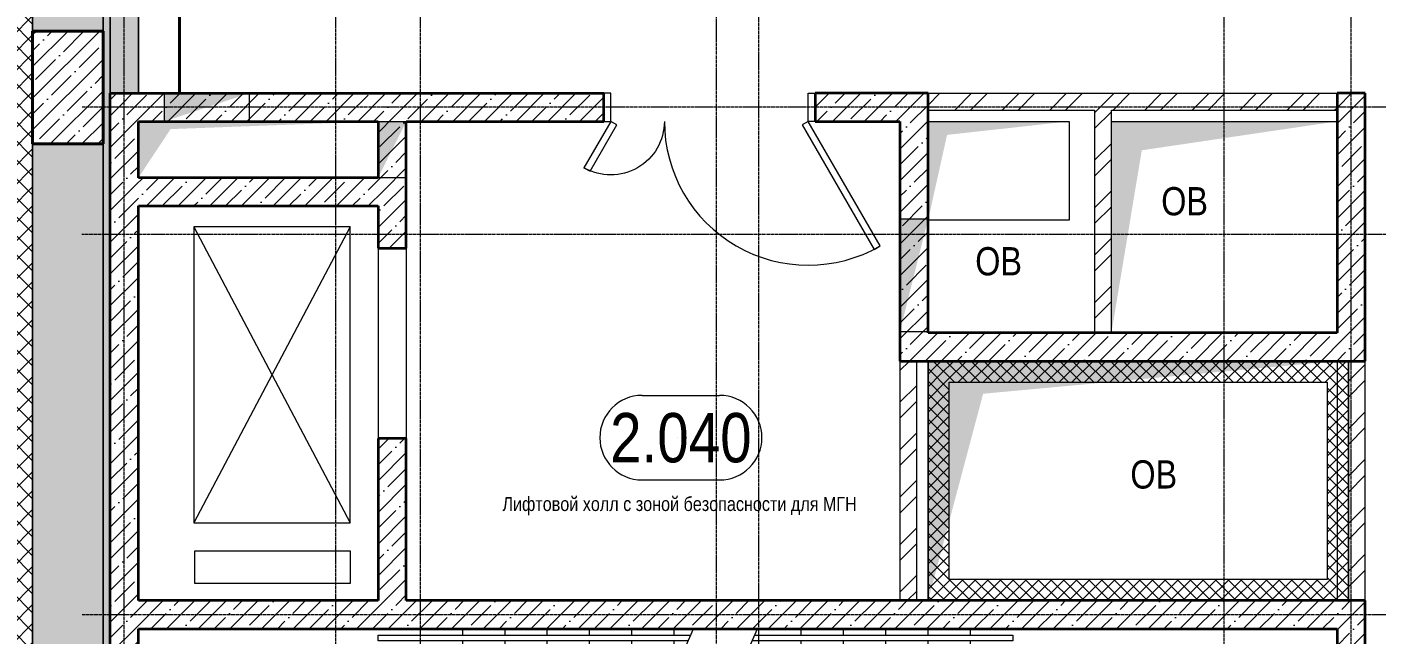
# Model space of a CAD drawing. Header units: millimetres. Extents: x -231292 to 573618, y -153144 to 564035.
# Drawn here: x 102694 to 112260, y 17293 to 21600 of the extents above; entities that cross this region are included whole.
import ezdxf
from ezdxf.enums import TextEntityAlignment as Align

# ---------------------------------------------------------------- set-up
doc = ezdxf.new("R2010")
doc.units = ezdxf.units.MM
doc.linetypes.add('CENTER2', pattern=[28.575, 19.05, -3.175, 3.175, -3.175])
doc.linetypes.add('HIDDEN2', pattern=[4.7625, 3.175, -1.5875])
doc.layers.get('0').update_dxf_attribs({"color": 250})
doc.layers.get('Defpoints').update_dxf_attribs({"color": 250})
for name, color, linetype, lineweight in [('A-Wall-Open', 250, 'Continuous', 5), ('АР_Area', 250, 'Continuous', 5), ('АР_Двери', 250, 'Continuous', 9), ('АР_Колонны', 250, 'Continuous', 35), ('АР_Стены Гипсобетон', 250, 'Continuous', 20), ('АР_Стены ЖБ', 250, 'Continuous', 35), ('АР_Стены кирпич', 250, 'Continuous', 20), ('АР_Стены ПЕНОблок', 250, 'Continuous', 20), ('АР_Стены_дефшов', 250, 'Continuous', 0), ('АР_Утеплитель', 250, 'Continuous', 0), ('АР_Ф_ЛК', 250, 'Continuous', 5), ('АР_Штриховка', 250, 'Continuous', 0), ('Зашивка радиаторов тип 1 (фанера и МДФ)', 250, 'Continuous', 0), ('КМ_Фахверки', 250, 'Continuous', 80), ('ОВ_Шахты', 250, 'Continuous', 5), ('РД_Оси_100', 250, 'Continuous', 0), ('ТХ_Оборудование', 250, 'Continuous', 9)]:
    doc.layers.add(name, color=color, linetype=linetype, lineweight=lineweight)
doc.layers.add('АР_Делит', color=250, linetype='Continuous', lineweight=0, plot=False)
doc.styles.add('style1', font='ARIALN.TTF')
pattern_1 = [(45, (8883.4, 13229.69), (-112.2532, 112.2532), []), (45, (8995.66, 13229.69), (-112.2532, 112.2532), [198.4375, -39.6875, 0, -39.6875])]
pattern_2 = [(45, (8883.4, 13229.69), (-112.2532, 112.2532), []), (45, (8995.66, 13229.69), (-112.2532, 112.2532), [198.4375, -39.6875, 0, -39.6875])]
pattern_3 = [(45, (8883.4, 13229.686), (-44.90128, 44.90128), []), (135, (8883.4, 13229.686), (-44.90128, -44.90128), [])]
pattern_4 = [(45, (8883.4, 13229.69), (-168.3798, 168.3798), []), (45, (8995.66, 13229.69), (-168.3798, 168.3798), [])]
pattern_5 = [(45, (8883.4, 13229.69), (-112.2532, 112.2532), []), (45, (8995.66, 13229.69), (-112.2532, 112.2532), [198.4375, -39.6875, 0, -39.6875])]

# ---------------------------------------------------------------- blocks, each defined once
blk = doc.blocks.new('СОШ_2200_АР_ОСИ_М100_28.05.24')
at = {"layer": 'РД_Оси_100', "linetype": 'CENTER2'}
for p, q in [((94500, -6155), (94500, 139938.679)), ((96000, -6155), (96000, 139938.679)), ((102300, -6155), (102300, 139938.679)), ((119910, 7800), (94200, 7800)), ((119910, 4200), (94200, 4200))]:
    blk.add_line(p, q, dxfattribs=at)
for points in [[(96600, -6155), (96600, 139938.679)], [(98700, -6194.98), (98700, 139538.679), (98550, 139938.679)], [(99000, -6195.83), (99000, 139538.679), (99150, 139938.679)], [(103200, -6155), (103200, 139938.679)], [(94200, 6900), (119910, 6900)]]:
    blk.add_lwpolyline(points, dxfattribs=at)
blk = doc.blocks.new('otv')
at = {"linetype": 'Continuous'}
blk.add_lwpolyline([(0, -1), (0, 0), (1, 0), (1, -1)], close=True, dxfattribs=at)
blk.add_solid([(0, -1), (0, 0), (0.1346, -0.1366), (1, 0)], dxfattribs=at)
blk = doc.blocks.new('ЛК_4000х8500_2эт')
at = {"color": 5}
for points in [[(6300, 3915), (2100, 3915), (2100, 3955), (6600, 3955), (6600, 3915), (6300, 3915)], [(3928.6, 45), (2100, 45), (2100, 85), (3946.2, 85)], [(4401.1, 85), (6600, 85), (6600, 45), (4383.4, 45)]]:
    blk.add_lwpolyline(points, dxfattribs=at)
at = {"layer": 'АР_Делит'}
blk.add_lwpolyline([(-200, 4000), (8300, 4000), (8300, 0), (-200, 0)], close=True, dxfattribs=at)
at = {"layer": 'АР_Ф_ЛК', "color": 5}
for p, q in [((2400, 4000), (2400, 3955)), ((2700, 4000), (2700, 3955)), ((3000, 4000), (3000, 3955)), ((3300, 4000), (3300, 3955)), ((3600, 4000), (3600, 3955)), ((3900, 4000), (3900, 3955)), ((4200, 4000), (4200, 3955)), ((4500, 4000), (4500, 3955)), ((4800, 4000), (4800, 3955)), ((5100, 4000), (5100, 3955)), ((5400, 4000), (5400, 3955)), ((5700, 4000), (5700, 3955)), ((6000, 4000), (6000, 3955)), ((6300, 4000), (6300, 3955)), ((2400, 3915), (2400, 2255)), ((2700, 3915), (2700, 2255)), ((3000, 3915), (3000, 2255)), ((3300, 3915), (3300, 2255)), ((3600, 3915), (3600, 2255)), ((3900, 3915), (3900, 2255)), ((4200, 3915), (4200, 2255)), ((4500, 3915), (4500, 2255)), ((4800, 3915), (4800, 2255)), ((5100, 3915), (5100, 2255)), ((5400, 3915), (5400, 2255)), ((5700, 3915), (5700, 2255)), ((6000, 3915), (6000, 2255)), ((6300, 3915), (6300, 2255)), ((2400, 2215), (2400, 2190)), ((2700, 2215), (2700, 2190)), ((3000, 2215), (3000, 2190)), ((3300, 2215), (3300, 2190)), ((3600, 2215), (3600, 2190)), ((3900, 2215), (3900, 2190)), ((4200, 2215), (4200, 2190)), ((4500, 2215), (4500, 2190)), ((4800, 2215), (4800, 2190)), ((5100, 2215), (5100, 2190)), ((5400, 2215), (5400, 2190)), ((5700, 2215), (5700, 2190)), ((6000, 2215), (6000, 2190)), ((6300, 2215), (6300, 2190)), ((2400, 2150), (2400, 1850)), ((6300, 2150), (6300, 1850)), ((2400, 1810), (2400, 1785)), ((2400, 1745), (2400, 85)), ((2700, 1810), (2700, 1785)), ((2700, 1745), (2700, 85)), ((3000, 1810), (3000, 1785)), ((3000, 1745), (3000, 85)), ((3300, 1810), (3300, 1785)), ((3300, 1745), (3300, 85)), ((3600, 1810), (3600, 1785)), ((3600, 1745), (3600, 85)), ((3900, 1810), (3900, 1785)), ((3900, 1745), (3900, 85)), ((4200, 1810), (4200, 1785)), ((4200, 1745), (4200, 660.7)), ((4500, 1810), (4500, 1785)), ((4500, 1745), (4500, 1341.4)), ((5400, 1810), (5400, 1785)), ((5400, 1745), (5400, 85)), ((5700, 1810), (5700, 1785)), ((5700, 1745), (5700, 85)), ((6000, 1810), (6000, 1785)), ((6000, 1745), (6000, 85)), ((6300, 1810), (6300, 1785)), ((6300, 1745), (6300, 85)), ((5100, 1670.8), (5100, 85)), ((4800, 912.3), (4800, 85)), ((4500, 309.5), (4500, 85)), ((2400, 45), (2400, 0)), ((2700, 45), (2700, 0)), ((3000, 45), (3000, 0)), ((3300, 45), (3300, 0)), ((3600, 45), (3600, 0)), ((3900, 45), (3900, 0)), ((4500, 45), (4500, 0)), ((4800, 45), (4800, 0)), ((5100, 45), (5100, 0)), ((5400, 45), (5400, 0)), ((5700, 45), (5700, 0)), ((6000, 45), (6000, 0)), ((6300, 45), (6300, 0))]:
    blk.add_line(p, q, dxfattribs=at)
at = {"layer": 'АР_Ф_ЛК'}
for points in [[(6300, 3085, 0, 150, 0), (5833.8, 3085, 0, 0, 0), (2400, 3085, 0, 0, 0)], [(2400, 915, 0, 150, 0), (2866.2, 915, 0, 0, 0), (4200, 915, 0, 0, 0)], [(4921.5, 915, 0, 150, 0), (5387.8, 915, 0, 0, 0), (6300, 915, 0, 0, 0)]]:
    blk.add_lwpolyline(points, format="xyseb", dxfattribs=at)
at = {"layer": 'АР_Ф_ЛК', "color": 5}
for points in [[(4677.9, 1745), (2245, 1745), (2245, 2255), (6455, 2255), (6455, 1745), (5132.7, 1745)], [(4695.5, 1785), (2285, 1785), (2285, 2215), (6415, 2215), (6415, 1785), (5150.3, 1785)], [(4706.5, 1810), (2310, 1810), (2310, 2190), (6390, 2190), (6390, 1810), (5161.3, 1810)]]:
    blk.add_lwpolyline(points, dxfattribs=at)
for points in [[(2350, 2150), (6350, 2150), (6350, 1850), (2350, 1850)], [(2400, 2150), (6300, 2150), (6300, 1850), (2400, 1850)]]:
    blk.add_lwpolyline(points, close=True, dxfattribs=at)
at = {"layer": 'АР_Ф_ЛК', "lineweight": 0}
for points in [[(4724.2, 1850), (4366.9, 1039.4), (4459.5, 862), (4173.5, 988), (4266.1, 810.6), (3908.8, 0)], [(5179, 1850), (4821.7, 1039.4), (4914.3, 862), (4628.3, 988), (4720.9, 810.6), (4363.6, 0)]]:
    blk.add_lwpolyline(points, dxfattribs=at)
blk = doc.blocks.new('otv_в_стене')
at = {"linetype": 'Continuous'}
blk.add_lwpolyline([(0, -1), (0, 0), (1, 0), (1, -1)], close=True, dxfattribs=at)
blk.add_solid([(0, -1), (0, 0), (0.5, -0.5), (1, 0)], dxfattribs=at)
blk = doc.blocks.new('MOK-МаркаПом_овал_ареал')
for p, q in [((-2.75, 3), (2.75, 3)), ((-2.75, -3), (2.75, -3))]:
    blk.add_line(p, q)
for centre, radius, start, end in [((-2.75, 0), 3, 90, 270), ((2.75, 0), 3, 270, 90), ((-3.75, 0), 3.5, 0, 0.00095)]:
    blk.add_arc(centre, radius, start, end)
at = {"color": 0, "style": 'style1'}
blk.add_attdef('АР-ПОМЕЩЕНИЕ:НОМЕР', text='', height=3.5, dxfattribs=at).set_placement((0, 0), align=Align.MIDDLE)
at = {"layer": 'Defpoints', "color": 2, "style": 'style1'}
blk.add_attdef('АР-ПОМЕЩЕНИЕ:НАИМЕНОВАНИЕ', text='', height=1, dxfattribs=at).set_placement((-0.094, -4.814), align=Align.MIDDLE)

msp = doc.modelspace()

# ---------------------------------------------------------------- hatches: boundary and pattern name
at = {"layer": 'АР_Штриховка', "linetype": 'Continuous', "lineweight": 0}
h = msp.add_hatch(dxfattribs=at)
h.set_pattern_fill('ANSI37', color=256, scale=30, style=0)
h.set_pattern_definition([(45, (8883.4, 13229.69), (-67.35192, 67.35192), []), (135, (8883.4, 13229.69), (-67.35192, -67.35192), [])])
h.paths.add_polyline_path([(102583.439, 12979.686), (102733.439, 13129.686), (102733.439, 21829.686), (102583.439, 21829.686)], flags=0)
h.paths.add_polyline_path([(102583.439, 24229.686), (102733.439, 24229.686), (102733.439, 26829.686), (102583.439, 26979.686)], flags=0)
h = msp.add_hatch(dxfattribs=at)
h.set_pattern_fill('HONEY', color=256, scale=10, style=0)
h.set_pattern_definition([(360, (8883.403, 13229.686), (47.625, 27.4963064), [31.75, -63.5]), (120, (8883.403, 13229.686), (-47.625, 27.496307), [31.75, -63.5]), (60, (8883.403, 13229.686), (1e-07, 54.992613), [-63.5, 31.75])])
h.paths.add_polyline_path([(103233.403, 13129.686), (103283.403, 13129.686), (103283.403, 21829.686), (103233.403, 21829.686)], flags=0)
h.paths.add_polyline_path([(103233.403, 24229.686), (103283.403, 24229.686), (103283.403, 26829.686), (103233.403, 26829.686)], flags=0)
h = msp.add_hatch(dxfattribs=at)
h.set_pattern_fill('AR-CONC', color=256, angle=45, style=0)
h.set_pattern_definition([(95, (8883.4, 13229.69), (140.09465, 117.55338), [19.05, -209.55]), (40, (8883.4, 13229.69), (-160.01845, 110.17673), [15.24, -167.6406]), (145.45144, (8895.08, 13239.48), (-19.9238, 227.7301), [16.19, -178.09024]), (91.1842, (8847.48, 13265.6), (221.41024, 161.9534), [28.575, -314.325]), (141.63556, (8865.93, 13279.1), (-7.0866, 342.8268), [24.285, -267.1356]), (36.18415, (8847.48, 13265.6), (-7.0866, 342.8268), [22.86, -251.4597]), (66, (8874.42, 13274.59), (179.51998, 34.89515), [19.05, -209.55]), (11, (8874.42, 13274.59), (-86.53993, 173.9412), [15.24, -167.64]), (116.45145, (8889.38, 13277.5), (92.98005, 208.83634), [16.19, -178.08994]), (82.5, (8883.4, 13229.686), (-57.60547, 61.973414), [0, -165.608, 0, -170.18, 0, -168.275]), (52.5, (8883.4, 13229.69), (-23.58973, 118.087), [0, -97.028, 0, -161.798, 0, -64.135]), (12.5, (8843.35, 13189.634), (99.927863, 91.826196), [0, -63.5, 0, -198.12, 0, -262.89]), (2.5, (8825.39, 13171.67), (86.7639, 122.7224), [0, -82.55, 0, -131.572, 0, -186.69])])
h.paths.add_polyline_path([(102733.439, 21569.686), (103233.439, 21569.686), (103233.439, 21829.686), (102733.439, 21829.686)], flags=0)
h.paths.add_polyline_path([(102733.439, 24229.686), (103233.439, 24229.686), (103233.439, 26329.686), (102733.439, 26329.686)], flags=0)
h = msp.add_hatch(dxfattribs=at)
h.set_pattern_fill('AR-CONC', color=256, angle=45, style=0)
h.set_pattern_definition([(95, (8883.4, 13229.69), (140.09465, 117.55338), [19.05, -209.55]), (40, (8883.4, 13229.69), (-160.01845, 110.17673), [15.24, -167.6406]), (145.45144, (8895.08, 13239.48), (-19.9238, 227.7301), [16.19, -178.09024]), (91.1842, (8847.48, 13265.6), (221.41024, 161.9534), [28.575, -314.325]), (141.63556, (8865.93, 13279.1), (-7.0866, 342.8268), [24.285, -267.1356]), (36.18415, (8847.48, 13265.6), (-7.0866, 342.8268), [22.86, -251.4597]), (66, (8874.42, 13274.59), (179.51998, 34.89515), [19.05, -209.55]), (11, (8874.42, 13274.59), (-86.53993, 173.9412), [15.24, -167.64]), (116.45145, (8889.38, 13277.5), (92.98005, 208.83634), [16.19, -178.08994]), (82.5, (8883.4, 13229.686), (-57.60547, 61.973414), [0, -165.608, 0, -170.18, 0, -168.275]), (52.5, (8883.4, 13229.69), (-23.58973, 118.087), [0, -97.028, 0, -161.798, 0, -64.135]), (12.5, (8843.35, 13189.634), (99.927863, 91.826196), [0, -63.5, 0, -198.12, 0, -262.89]), (2.5, (8825.39, 13171.67), (86.7639, 122.7224), [0, -82.55, 0, -131.572, 0, -186.69])])
h.paths.add_polyline_path([(103283.403, 21129.686), (103483.403, 21129.686), (103483.403, 21829.686), (103283.403, 21829.686)], flags=0)
h.paths.add_polyline_path([(103283.403, 24229.686), (103483.403, 24229.686), (103483.403, 24829.686), (103433.403, 24966.353), (103283.403, 25039.686)], flags=0)
h.paths.add_polyline_path([(103283.403, 25039.686), (103433.403, 24966.353), (103483.403, 25029.686), (103483.403, 26129.686), (103283.403, 26129.686)], flags=0)
at = {"layer": 'АР_Штриховка', "linetype": 'Continuous', "lineweight": 5}
h = msp.add_hatch(dxfattribs=at)
h.set_pattern_fill('ANSI35', color=256, scale=25, angle=-360, style=0)
h.set_pattern_definition(pattern_2)
h.paths.add_polyline_path([(102733.439, 21569.686), (102733.439, 20769.686), (103233.439, 20769.686), (103233.439, 21569.686)], flags=0)
h = msp.add_hatch(dxfattribs=at)
h.set_pattern_fill('ANSI35', color=256, scale=25, style=0)
h.set_pattern_definition(pattern_2)
h.paths.add_polyline_path([(103283.403, 13129.686), (103483.403, 13329.686), (103483.403, 17329.686), (103433.403, 17463.019), (103283.403, 17529.686)], flags=0)
h.paths.add_polyline_path([(103283.403, 17529.686), (103433.403, 17463.019), (103483.403, 17529.686), (103483.403, 20329.686), (103433.403, 20396.353), (103283.403, 20329.686)], flags=0)
h.paths.add_polyline_path([(103283.403, 20329.686), (103433.403, 20396.353), (103483.403, 20529.686), (103483.403, 20929.686), (103283.403, 21129.686)], flags=0)
h = msp.add_hatch(dxfattribs=at)
h.set_pattern_fill('ANSI35', color=256, scale=25, style=0)
h.set_pattern_definition(pattern_2)
h.paths.add_polyline_path([(108883.403, 20929.686), (109083.403, 21129.686), (108283.403, 21129.686), (108283.403, 20929.686)], flags=0)
h.paths.add_polyline_path([(106783.403, 20929.686), (106783.403, 21129.686), (105183.403, 21129.686), (105250.069, 20979.686), (105383.403, 20929.686)], flags=0)
h.paths.add_polyline_path([(105183.403, 20929.686), (105250.069, 20979.686), (105183.403, 21129.686), (103283.403, 21129.686), (103483.403, 20929.686)], flags=0)
h = msp.add_hatch(dxfattribs=at)
h.set_pattern_fill('ANSI35', color=256, scale=25, style=0)
h.set_pattern_definition(pattern_5)
h.paths.add_polyline_path([(108883.403, 19229.686), (109083.403, 19429.686), (109083.403, 21129.686), (108883.403, 20929.686)], flags=0)
at = {"layer": 'АР_Штриховка', "linetype": 'Continuous', "lineweight": 0}
h = msp.add_hatch(dxfattribs=at)
h.set_pattern_fill('ANSI32', color=256, scale=25, angle=-360, style=0)
h.set_pattern_definition([(45, (8883.4, 13229.69), (-168.3798, 168.3798), []), (45, (8995.66, 13229.69), (-168.3798, 168.3798), [])])
h.paths.add_polyline_path([(111983.403, 21009.686), (111983.403, 21129.686), (110383.403, 21129.686), (110343.403, 21039.686), (110383.403, 21009.686)], flags=0)
h.paths.add_polyline_path([(110263.403, 21009.686), (110343.403, 21039.686), (110383.403, 21129.686), (109083.403, 21129.686), (109083.403, 21009.686)], flags=0)
at = {"layer": 'АР_Штриховка', "linetype": 'Continuous', "lineweight": 5}
h = msp.add_hatch(dxfattribs=at)
h.set_pattern_fill('ANSI35', color=256, scale=25, style=0)
h.set_pattern_definition(pattern_5)
h.paths.add_polyline_path([(111983.403, 19429.686), (112183.403, 19229.686), (112183.403, 21129.686), (111983.403, 21129.686)], flags=0)
h = msp.add_hatch(dxfattribs=at)
h.set_pattern_fill('ANSI35', color=256, scale=25, angle=-360, style=0)
h.set_pattern_definition(pattern_1)
h.paths.add_polyline_path([(105383.403, 20929.686), (105250.069, 20979.686), (105183.403, 20929.686), (105183.403, 20529.686), (105233.403, 20396.353), (105383.403, 20329.686)], flags=0)
h.paths.add_polyline_path([(105383.403, 20329.686), (105233.403, 20396.353), (105183.403, 20329.686), (105183.403, 20029.686), (105383.403, 20029.686)], flags=0)
h.paths.add_polyline_path([(105383.403, 18679.686), (105183.403, 18679.686), (105183.403, 17529.686), (105250.069, 17479.686), (105383.403, 17529.686)], flags=0)
at = {"layer": 'АР_Штриховка', "linetype": 'Continuous', "lineweight": 0}
h = msp.add_hatch(dxfattribs=at)
h.set_pattern_fill('ANSI32', color=256, scale=25, style=0)
h.set_pattern_definition(pattern_4)
h.paths.add_polyline_path([(110263.403, 19429.686), (110383.403, 19429.686), (110383.403, 21009.686), (110343.403, 21039.686), (110263.403, 21009.686)], flags=0)
h = msp.add_hatch(dxfattribs=at)
h.set_pattern_fill('AR-CONC', color=256, angle=45, style=0)
h.set_pattern_definition([(95, (8883.4, 13229.69), (140.09465, 117.55338), [19.05, -209.55]), (40, (8883.4, 13229.69), (-160.01845, 110.17673), [15.24, -167.6406]), (145.45144, (8895.08, 13239.48), (-19.9238, 227.7301), [16.19, -178.09024]), (91.1842, (8847.48, 13265.6), (221.41024, 161.9534), [28.575, -314.325]), (141.63556, (8865.93, 13279.1), (-7.0866, 342.8268), [24.285, -267.1356]), (36.18415, (8847.48, 13265.6), (-7.0866, 342.8268), [22.86, -251.4597]), (66, (8874.42, 13274.59), (179.51998, 34.89515), [19.05, -209.55]), (11, (8874.42, 13274.59), (-86.53993, 173.9412), [15.24, -167.64]), (116.45145, (8889.38, 13277.5), (92.98005, 208.83634), [16.19, -178.08994]), (82.5, (8883.4, 13229.686), (-57.60547, 61.973414), [0, -165.608, 0, -170.18, 0, -168.275]), (52.5, (8883.4, 13229.69), (-23.58973, 118.087), [0, -97.028, 0, -161.798, 0, -64.135]), (12.5, (8843.35, 13189.634), (99.927863, 91.826196), [0, -63.5, 0, -198.12, 0, -262.89]), (2.5, (8825.39, 13171.67), (86.7639, 122.7224), [0, -82.55, 0, -131.572, 0, -186.69])])
h.paths.add_polyline_path([(102733.439, 13629.686), (103233.439, 13629.686), (103233.439, 20769.686), (102733.439, 20769.686)], flags=0)
at = {"layer": 'АР_Штриховка', "linetype": 'Continuous', "lineweight": 5}
h = msp.add_hatch(dxfattribs=at)
h.set_pattern_fill('ANSI35', color=256, scale=25, style=0)
h.set_pattern_definition(pattern_1)
h.paths.add_polyline_path([(103483.403, 20529.686), (103433.403, 20396.353), (103483.403, 20329.686), (105183.403, 20329.686), (105233.403, 20396.353), (105183.403, 20529.686)], flags=0)
h = msp.add_hatch(dxfattribs=at)
h.set_pattern_fill('ANSI35', color=256, scale=25, angle=-360, style=0)
h.set_pattern_definition([(45, (8883.4, 13229.69), (-112.2532, 112.2532), []), (45, (8995.66, 13229.69), (-112.2532, 112.2532), [198.4375, -39.6875, 0, -39.6875])])
h.paths.add_polyline_path([(112183.403, 19229.686), (111983.403, 19429.686), (109083.403, 19429.686), (108883.403, 19229.686)], flags=0)
at = {"layer": 'АР_Штриховка', "linetype": 'Continuous', "lineweight": 0}
h = msp.add_hatch(dxfattribs=at)
h.set_pattern_fill('ANSI32', color=256, scale=25, angle=-360, style=0)
h.set_pattern_definition([(45, (8883.4, 13229.69), (-168.3798, 168.3798), []), (45, (8995.66, 13229.69), (-168.3798, 168.3798), [])])
h.paths.add_polyline_path([(109003.403, 19229.686), (108883.403, 19229.686), (108883.403, 17529.686), (109003.403, 17529.686)], flags=0)
h = msp.add_hatch(dxfattribs=at)
h.set_pattern_fill('ANSI37', color=256, scale=20, angle=-360, style=0)
h.set_pattern_definition(pattern_3)
h.paths.add_polyline_path([(111913.403, 19079.686), (112063.403, 19229.686), (109083.403, 19229.686), (109233.403, 19079.686)], flags=0)
h = msp.add_hatch(dxfattribs=at)
h.set_pattern_fill('ANSI37', color=256, scale=20, angle=-360, style=0)
h.set_pattern_definition(pattern_3)
h.paths.add_polyline_path([(109233.403, 19079.686), (109083.403, 19229.686), (109083.403, 17529.686), (109233.403, 17679.686)], flags=0)
h = msp.add_hatch(dxfattribs=at)
h.set_pattern_fill('ANSI37', color=256, scale=20, style=0)
h.set_pattern_definition([(45, (8883.4, 13229.686), (-44.90128, 44.90128), []), (135, (8883.4, 13229.686), (-44.90128, -44.90128), [])])
h.paths.add_polyline_path([(111913.403, 17679.686), (112063.403, 17529.686), (112063.403, 19229.686), (111913.403, 19079.686)], flags=0)
h = msp.add_hatch(dxfattribs=at)
h.set_pattern_fill('ANSI32', color=256, scale=25, style=0)
h.set_pattern_definition(pattern_4)
h.paths.add_polyline_path([(112063.403, 17529.686), (112183.403, 17529.686), (112183.403, 19229.521), (112063.403, 19229.521)], flags=0)
h = msp.add_hatch(dxfattribs=at)
h.set_pattern_fill('ANSI37', color=256, scale=20, style=0)
h.set_pattern_definition([(45, (8883.4, 13229.686), (-44.90128, 44.90128), []), (135, (8883.4, 13229.686), (-44.90128, -44.90128), [])])
h.paths.add_polyline_path([(109233.403, 17679.686), (109083.403, 17529.686), (112063.403, 17529.686), (111913.403, 17679.686)], flags=0)
at = {"layer": 'АР_Штриховка', "linetype": 'Continuous', "lineweight": 5}
h = msp.add_hatch(dxfattribs=at)
h.set_pattern_fill('ANSI35', color=256, scale=25, style=0)
h.set_pattern_definition(pattern_2)
h.paths.add_polyline_path([(111983.403, 17329.686), (112183.403, 17529.686), (105383.403, 17529.686), (105250.069, 17479.686), (105183.403, 17329.686)], flags=0)
h.paths.add_polyline_path([(105183.403, 17329.686), (105250.069, 17479.686), (105183.403, 17529.686), (103483.403, 17529.686), (103433.403, 17463.019), (103483.403, 17329.686)], flags=0)
h = msp.add_hatch(dxfattribs=at)
h.set_pattern_fill('ANSI35', color=256, scale=25, style=0)
h.set_pattern_definition(pattern_1)
h.paths.add_polyline_path([(111983.403, 13329.686), (112183.403, 13129.686), (112183.403, 15129.686), (111983.403, 15129.686)], flags=0)
h.paths.add_polyline_path([(111983.403, 16929.686), (112183.403, 16929.686), (112183.403, 17529.686), (111983.403, 17329.686)], flags=0)

# ---------------------------------------------------------------- linework, layer by layer
at = {"layer": 'A-Wall-Open', "linetype": 'Continuous', "lineweight": 5}
for p, q in [((105183.403, 20029.686), (105183.403, 18679.686)), ((105383.403, 20029.686), (105383.403, 18679.686))]:
    msp.add_line(p, q, dxfattribs=at)
at = {"layer": 'АР_Двери', "linetype": 'Continuous', "lineweight": 9}
for points in [[(106833.403, 21129.686), (106783.403, 21129.686), (106783.403, 20929.686), (106833.403, 20929.686)], [(108233.403, 21129.686), (108283.403, 21129.686), (108283.403, 20929.686), (108233.403, 20929.686)], [(106643.403, 20600.596), (106686.704, 20575.596), (106876.704, 20904.686), (106833.403, 20929.686)], [(108233.403, 20929.686), (108190.101, 20904.686), (108700.101, 20021.34), (108743.403, 20046.34)]]:
    msp.add_lwpolyline(points, close=True, dxfattribs=at)
at = {"layer": 'АР_Двери', "linetype": 'Continuous', "lineweight": 9, "extrusion": (0, 0, -1)}
msp.add_arc((-106833.403, 20929.686), 380, 180, 300, dxfattribs=at)
at = {"layer": 'АР_Двери', "linetype": 'Continuous', "lineweight": 9}
msp.add_arc((108233.403, 20929.686), 1020, 180, 300, dxfattribs=at)
at = {"layer": 'АР_Колонны', "linetype": 'HIDDEN2', "lineweight": 25}
for p, q in [((102733.439, 21569.686), (103233.439, 21569.686)), ((102733.439, 20769.686), (102733.439, 21569.686)), ((103233.439, 21569.686), (103233.439, 20769.686)), ((103233.439, 20769.686), (102733.439, 20769.686))]:
    msp.add_line(p, q, dxfattribs=at)
at = {"layer": 'АР_Колонны', "linetype": 'Continuous', "lineweight": 35}
for p, q in [((102733.439, 20769.686), (102733.439, 21569.686)), ((102733.439, 21569.686), (103233.439, 21569.686)), ((103233.439, 20769.686), (103233.439, 21569.686)), ((102733.439, 20769.686), (103233.439, 20769.686))]:
    msp.add_line(p, q, dxfattribs=at)
at = {"layer": 'АР_Стены Гипсобетон', "linetype": 'Continuous', "lineweight": 20}
for p, q in [((102733.439, 21829.686), (102733.439, 21569.686)), ((103233.439, 21569.686), (103233.439, 21829.686)), ((102733.439, 21569.686), (103233.439, 21569.686)), ((103233.439, 20769.686), (102733.439, 20769.686)), ((102733.439, 20769.686), (102733.439, 13629.686)), ((103233.439, 13629.686), (103233.439, 20769.686))]:
    msp.add_line(p, q, dxfattribs=at)
at = {"layer": 'АР_Стены ЖБ', "linetype": 'Continuous', "lineweight": 40}
for p, q in [((102733.439, 21569.686), (102733.439, 20769.686)), ((103233.439, 21569.686), (102733.439, 21569.686)), ((103233.439, 20769.686), (103233.439, 21569.686)), ((102733.439, 20769.686), (103233.439, 20769.686))]:
    msp.add_line(p, q, dxfattribs=at)
at = {"layer": 'АР_Стены ЖБ', "linetype": 'Continuous', "lineweight": 35}
for p, q in [((103283.403, 13129.686), (103283.403, 21129.686)), ((103283.403, 21129.686), (106783.403, 21129.686)), ((106783.403, 20929.686), (106783.403, 21129.686)), ((109083.403, 21129.686), (108283.403, 21129.686)), ((108283.403, 21129.686), (108283.403, 20929.686)), ((109083.403, 19429.686), (109083.403, 21129.686)), ((112183.403, 21129.686), (111983.403, 21129.686)), ((111983.403, 21129.686), (111983.403, 19429.686)), ((112183.403, 19229.686), (112183.403, 21129.686)), ((103483.403, 20529.686), (103483.403, 20929.686)), ((103483.403, 20929.686), (105183.403, 20929.686)), ((105183.403, 20929.686), (105183.403, 20529.686)), ((105383.403, 20929.686), (106783.403, 20929.686)), ((105383.403, 20029.686), (105383.403, 20929.686)), ((108283.403, 20929.686), (108883.403, 20929.686)), ((108883.403, 20929.686), (108883.403, 19229.686)), ((105183.403, 20529.686), (103483.403, 20529.686)), ((103483.403, 17529.686), (103483.403, 20329.686)), ((103483.403, 20329.686), (105183.403, 20329.686)), ((105183.403, 20329.686), (105183.403, 20029.686)), ((105183.403, 20029.686), (105383.403, 20029.686)), ((111983.403, 19429.686), (109083.403, 19429.686)), ((108883.403, 19229.686), (112183.403, 19229.686)), ((105383.403, 18679.686), (105183.403, 18679.686)), ((105183.403, 18679.686), (105183.403, 17529.686)), ((105383.403, 17529.686), (105383.403, 18679.686)), ((105183.403, 17529.686), (103483.403, 17529.686)), ((112183.403, 17529.686), (105383.403, 17529.686)), ((112183.403, 16929.686), (112183.403, 17529.686)), ((103483.403, 17329.686), (111983.403, 17329.686)), ((103483.403, 13329.686), (103483.403, 17329.686)), ((111983.403, 17329.686), (111983.403, 16929.686))]:
    msp.add_line(p, q, dxfattribs=at)
at = {"layer": 'АР_Стены кирпич', "linetype": 'Continuous', "lineweight": 20}
for p, q in [((109083.403, 21129.686), (111983.403, 21129.686)), ((109083.403, 21129.686), (109083.403, 21009.686)), ((111983.403, 21009.686), (111983.403, 21129.686)), ((109083.403, 21009.686), (110263.403, 21009.686)), ((110263.403, 21009.686), (110263.403, 19429.686)), ((110383.403, 19429.686), (110383.403, 21009.686)), ((110383.403, 21009.686), (111983.403, 21009.686)), ((110263.403, 19429.686), (110383.403, 19429.686)), ((109003.403, 19229.686), (108883.403, 19229.686)), ((108883.403, 19229.686), (108883.403, 17529.686)), ((109003.403, 17529.686), (109003.403, 19229.686)), ((112183.403, 19229.521), (112063.403, 19229.521)), ((112063.403, 19229.521), (112063.403, 17529.686)), ((112183.403, 17529.686), (112183.403, 19229.521)), ((108883.403, 17529.686), (109003.403, 17529.686)), ((112063.403, 17529.686), (112183.403, 17529.686))]:
    msp.add_line(p, q, dxfattribs=at)
at = {"layer": 'АР_Стены ПЕНОблок', "linetype": 'Continuous', "lineweight": 20}
for p, q in [((103283.403, 21829.686), (103283.403, 21129.686)), ((103483.403, 21129.686), (103483.403, 21829.686)), ((103283.403, 21129.686), (103483.403, 21129.686))]:
    msp.add_line(p, q, dxfattribs=at)
at = {"layer": 'АР_Стены_дефшов', "linetype": 'Continuous', "lineweight": 0}
for p, q in [((103233.403, 21829.686), (103233.403, 13129.686)), ((103283.403, 13129.686), (103283.403, 21829.686))]:
    msp.add_line(p, q, dxfattribs=at)
at = {"layer": 'АР_Утеплитель', "linetype": 'Continuous', "lineweight": 0}
for p, q in [((102733.439, 13129.686), (102733.439, 21829.686)), ((112063.403, 19229.686), (109083.403, 19229.686)), ((109083.403, 19229.686), (109083.403, 17529.686)), ((112063.403, 17529.686), (112063.403, 19229.686)), ((109233.403, 19079.686), (111913.403, 19079.686)), ((109233.403, 17679.686), (109233.403, 19079.686)), ((111913.403, 19079.686), (111913.403, 17679.686)), ((111913.403, 17679.686), (109233.403, 17679.686)), ((109083.403, 17529.686), (112063.403, 17529.686))]:
    msp.add_line(p, q, dxfattribs=at)
at = {"layer": 'Зашивка радиаторов тип 1 (фанера и МДФ)', "linetype": 'Continuous', "lineweight": 0}
for p, q in [((103483.028, 24819.686), (103483.403, 21129.686)), ((103770.903, 21129.715), (103770.528, 24819.715)), ((103770.528, 24819.715), (103770.903, 21129.715)), ((103783.403, 21129.717), (103783.028, 24819.717)), ((103483.403, 21129.686), (103783.403, 21129.717))]:
    msp.add_line(p, q, dxfattribs=at)
at = {"layer": 'КМ_Фахверки', "lineweight": 5}
msp.add_lwpolyline([(79583.403, 81804.686), (103283.403, 81804.103), (103283.403, 13129.686), (123583.403, 13129.686), (123583.371, 148129.686), (81883.406, 148129.686), (81883.406, 142129.686), (46283.403, 142129.686), (46283.403, 113829.686), (8783.403, 113829.686), (8783.403, 26629.686), (36583.403, 26629.686), (36583.403, 39729.686), (29083.403, 39729.686), (29083.403, 81804.686), (54383.403, 81804.686), (54383.403, 13129.686), (92083.403, 13129.686), (92083.403, 26829.686), (74683.402, 26829.694), (74683.401, 81804.686), (79584.99, 81804.686)], dxfattribs=at)
at = {"layer": 'ТХ_Оборудование'}
for p, q in [((103877.446, 20181.759), (104984.264, 18081.759)), ((104984.264, 20181.759), (103877.446, 18081.759))]:
    msp.add_line(p, q, dxfattribs=at)
for points in [[(104984.264, 20181.759), (103877.446, 20181.759), (103877.446, 18081.759), (104984.264, 18081.759)], [(103884.264, 17882.974), (104984.264, 17882.974), (104984.264, 17650.977), (103884.264, 17650.977)]]:
    msp.add_lwpolyline(points, close=True, dxfattribs=at)

# ---------------------------------------------------------------- block references
at = {"layer": 'АР_Area', "linetype": 'Continuous', "lineweight": 5, "xscale": 100, "yscale": 100, "zscale": 100}
msp.add_blockref('MOK-МаркаПом_овал_ареал', (107330.461, 18685.852), dxfattribs=at).add_auto_attribs({'АР-ПОМЕЩЕНИЕ:НОМЕР': '2.040', 'АР-ПОМЕЩЕНИЕ:НАИМЕНОВАНИЕ': 'Лифтовой холл с зоной безопасности для МГН'})
at = {"layer": 'АР_Ф_ЛК', "rotation": 180}
msp.add_blockref('ЛК_4000х8500_2эт', (111783.403, 17329.686), dxfattribs=at)
at = {"layer": 'ОВ_Шахты'}
for name, p, xscale, yscale in [('otv_в_стене', (103669.149, 21129.686), 600, 200), ('otv', (103483.403, 20929.686), 1700, 400), ('otv_в_стене', (105183.403, 20929.686), 200, 400), ('otv_в_стене', (108883.403, 20237.663), 200, 800)]:
    msp.add_blockref(name, p, dxfattribs=dict(at, xscale=xscale, yscale=yscale))
at = {"layer": 'ОВ_Шахты', "zscale": 1400}
for p, xscale, yscale in [((109083.403, 20929.686), 1000, 700), ((110383.403, 20929.686), 1600, 1500), ((109083.403, 19229.686), 2900, 1700)]:
    msp.add_blockref('otv', p, dxfattribs=dict(at, xscale=xscale, yscale=yscale))
at = {"layer": 'РД_Оси_100'}
msp.add_blockref('СОШ_2200_АР_ОСИ_М100_28.05.24', (8883.403, 13229.686), dxfattribs=at)

# ---------------------------------------------------------------- texts
at = {"layer": 'ОВ_Шахты', "char_height": 200, "width": 1000, "attachment_point": 5, "style": 'style1'}
for insert in [(110902.209, 20361.998), (109583.403, 19936.186), (110683.403, 18423.742)]:
    msp.add_mtext('ОВ', dxfattribs=dict(at, insert=insert))

doc.saveas('drawing.dxf')
